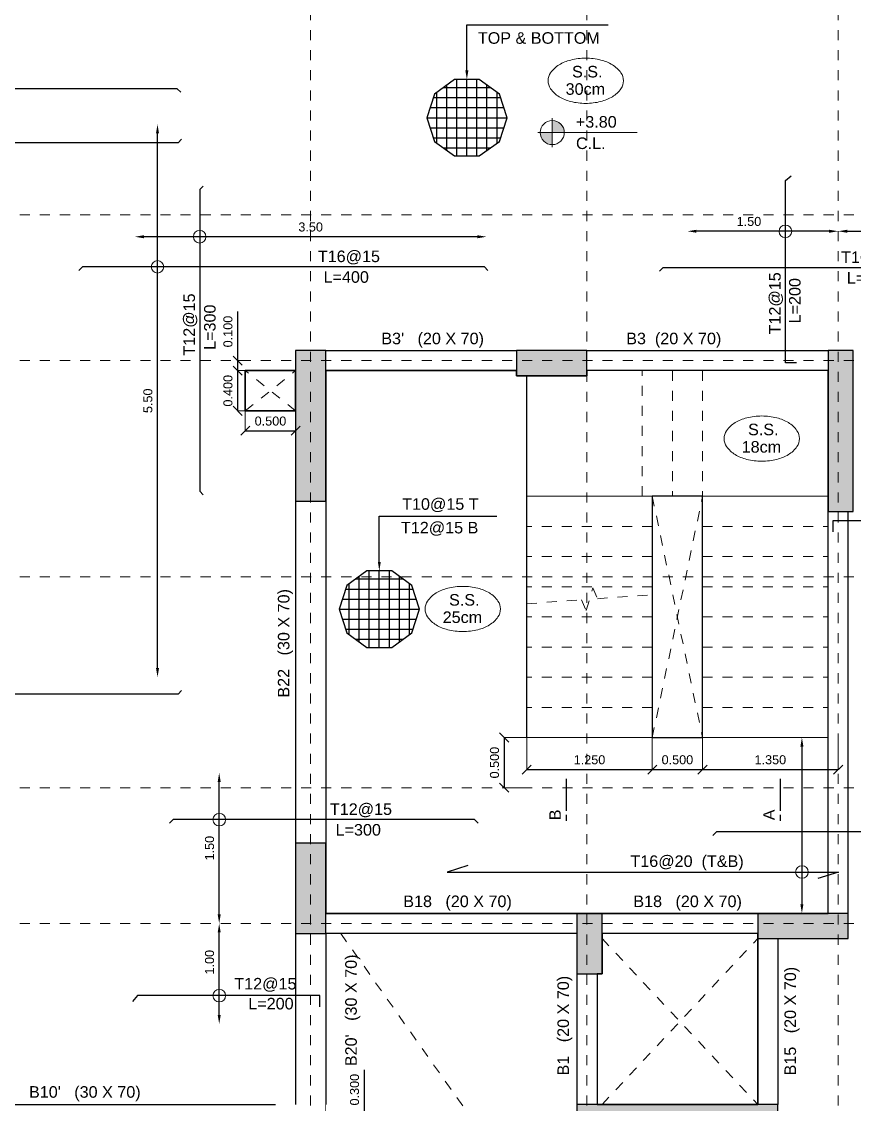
# Model space of a CAD drawing. Header units: inches. Extents: x -11.3 to 31.2, y -1.9 to 32.
# Drawn here: x 8.62 to 16.91, y 6.25 to 17.02 of the extents above; entities that cross this region are included whole.
import ezdxf
from ezdxf import colors
from ezdxf.entities.mleader import LeaderData, LeaderLine
from ezdxf.enums import TextEntityAlignment as Align
from ezdxf.math import Vec2, Vec3

# ---------------------------------------------------------------- set-up
doc = ezdxf.new("R2010")
doc.units = ezdxf.units.IN
doc.header["$MEASUREMENT"] = 0
for name, pattern in [('1ST FLOOR$0$DASHDOT2', [0.5, 0.25, -0.125, 0, -0.125]), ('1ST FLOOR$0$DASHED2', [0.375, 0.25, -0.125]), ('1ST FLOOR$0$HIDDEN', [0.375, 0.25, -0.125]), ('AXES-ROOF$0$CENTER2', [1.125, 0.75, -0.125, 0.125, -0.125])]:
    doc.linetypes.add(name, pattern=pattern)
for name, color, linetype, lineweight in [('1ST FLOOR$0$S-ANNO-TEXT', 130, 'Continuous', 13), ('1ST FLOOR$0$S-ANNO-TEXT @ 50', 130, 'Continuous', 13), ('1ST FLOOR$0$S-BEAM-NAME', 2, 'Continuous', 30), ('1ST FLOOR$0$S-CONC-OPEN', 22, 'Continuous', 0), ('1ST FLOOR$0$S-CONC-SECT', 10, 'Continuous', 13), ('1ST FLOOR$0$S-FLOR-STRS', 41, 'Continuous', 0), ('AXES-ROOF$0$S-AXIS-PLAN', 20, 'AXES-ROOF$0$CENTER2', 18), ('COL - 1ST$0$S-CONC-PATH', 253, 'Continuous', 5)]:
    doc.layers.add(name, color=color, linetype=linetype, lineweight=lineweight)
for name, color, linetype in [('Beam20X70', 30, 'Continuous'), ('Beam30X70', 52, 'Continuous'), ('Columns', 4, 'Continuous'), ('Opening', 40, 'Continuous'), ('Slab250', 232, 'Continuous')]:
    doc.layers.add(name, color=color, linetype=linetype)
doc.styles.add('1ST FLOOR$0$DMA-T-S', font='sanss___.ttf', dxfattribs={"height": 0.0023})
doc.styles.add('1ST FLOOR$0$DMA-TXT-DIM', font='sanss___.ttf', dxfattribs={"height": 0.0018})
doc.styles.add('1ST FLOOR$0$Standard', font='arial.ttf')
doc.dimstyles.new('1ST FLOOR$0$DMA-DIM', dxfattribs={"dimtxt": 0.0018, "dimasz": 0.0018, "dimexe": 0, "dimexo": 0, "dimgap": 0.001, "dimtad": 1, "dimdec": 3, "dimlfac": -1, "dimrnd": 0.001, "dimzin": 1, "dimdsep": 46, "dimtxsty": '1ST FLOOR$0$DMA-TXT-DIM', "dimblk": '1ST FLOOR$0$_Oblique', "dimcen": 0.003, "dimclrd": 256, "dimclre": 256, "dimclrt": 2, "dimadec": 3, "dimazin": 0, "dimtfac": 1, "dimtdec": 3, "dimtofl": 0, "dimtmove": 0, "dimatfit": 3, "dimfxl": 0.05, "dimtolj": 1, "dimtzin": 0, "dimlwe": -1, "dimarcsym": 0})

# ---------------------------------------------------------------- blocks, each defined once
blk = doc.blocks.new('*U3')
at = {"layer": '1ST FLOOR$0$S-ANNO-TEXT'}
h = blk.add_hatch(color=256, dxfattribs=at)
h.paths.add_polyline_path([(0, 0.0024), (0, 0), (0.0024, 0, 0.414214)])
h.paths.add_polyline_path([(0, 0), (-0.0024, 0, 0.414214), (0, -0.0024)])
for p, q in [((0, 0.00288), (0, -0.00288)), ((-0.00288, 0), (0.0024, 0)), ((0.0039, 0), (0, 0)), ((0.0039, 0), (0.01692, 0))]:
    blk.add_line(p, q, dxfattribs=at)
blk.add_circle((0, 0), 0.0024, dxfattribs=at)
at = {"layer": '1ST FLOOR$0$S-ANNO-TEXT', "style": '1ST FLOOR$0$DMA-T-S', "flags": 4}
blk.add_attdef('0.00', (0.0047, 0.00098), '', height=0.0023, dxfattribs=at)
at = {"layer": '1ST FLOOR$0$S-ANNO-TEXT', "style": '1ST FLOOR$0$DMA-T-S'}
blk.add_attdef('FINISHING', (0.00473, -0.00328), '', height=0.0023, dxfattribs=at)
blk = doc.blocks.new('1ST FLOOR$0$ssnot')
at = {"layer": '1ST FLOOR$0$S-ANNO-TEXT'}
blk.add_lwpolyline([(-0.75, 0, 0.152216), (-0.701, -0.158, 0.106943), (-0.53, -0.318, 0.074343), (-0.3, -0.413, 0.060974), (0, -0.45, 0.060974), (0.3, -0.413, 0.074343), (0.53, -0.318, 0.106943), (0.701, -0.158, 0.152216), (0.75, 0, 0.152216), (0.701, 0.158, 0.106943), (0.53, 0.318, 0.074343), (0.3, 0.413, 0.060974), (0, 0.45, 0.060974), (-0.3, 0.413, 0.074343), (-0.53, 0.318, 0.106943), (-0.701, 0.158, 0.152216)], format="xyb", close=True, dxfattribs=at)
blk = doc.blocks.new('1ST FLOOR$0$_Oblique')
at = {"color": 0, "linetype": 'ByBlock', "lineweight": -2}
blk.add_line((0.5, 0.5), (-0.5, -0.5), dxfattribs=at)
blk = doc.blocks.new('*D140')
at = {"layer": '1ST FLOOR$0$S-ANNO-TEXT', "transparency": 16777216}
for p, q in [((14.9, 9.9), (14.9, 9.581)), ((15.4, 9.9), (15.4, 9.581))]:
    blk.add_line(p, q, dxfattribs=at)
at = {"layer": '1ST FLOOR$0$S-ANNO-TEXT', "lineweight": -2, "transparency": 16777216}
blk.add_line((14.9, 9.581), (15.4, 9.581), dxfattribs=at)
at = {"layer": 'Defpoints', "color": 0, "transparency": 16777216}
for p in [(14.9, 9.9), (15.4, 9.9), (15.4, 9.581)]:
    blk.add_point(p, dxfattribs=at)
at = {"layer": '1ST FLOOR$0$S-ANNO-TEXT', "lineweight": -2, "transparency": 16777216, "xscale": 0.09, "yscale": 0.09, "zscale": 0.09, "rotation": 180}
blk.add_blockref('1ST FLOOR$0$_Oblique', (14.9, 9.581), dxfattribs=at)
at = {"layer": '1ST FLOOR$0$S-ANNO-TEXT', "lineweight": -2, "transparency": 16777216, "xscale": 0.09, "yscale": 0.09, "zscale": 0.09}
blk.add_blockref('1ST FLOOR$0$_Oblique', (15.4, 9.581), dxfattribs=at)
at = {"layer": '1ST FLOOR$0$S-ANNO-TEXT', "transparency": 16777216, "insert": (15.15, 9.678), "char_height": 0.09, "attachment_point": 5, "style": '1ST FLOOR$0$DMA-TXT-DIM'}
blk.add_mtext('\\A1;0.500', dxfattribs=at)
blk = doc.blocks.new('*D141')
at = {"layer": '1ST FLOOR$0$S-ANNO-TEXT', "transparency": 16777216}
for p, q in [((15.4, 9.9), (15.4, 9.581)), ((16.75, 9.9), (16.75, 9.581))]:
    blk.add_line(p, q, dxfattribs=at)
at = {"layer": '1ST FLOOR$0$S-ANNO-TEXT', "lineweight": -2, "transparency": 16777216}
blk.add_line((15.4, 9.581), (16.75, 9.581), dxfattribs=at)
at = {"layer": 'Defpoints', "color": 0, "transparency": 16777216}
for p in [(15.4, 9.9), (16.75, 9.9), (16.75, 9.581)]:
    blk.add_point(p, dxfattribs=at)
at = {"layer": '1ST FLOOR$0$S-ANNO-TEXT', "lineweight": -2, "transparency": 16777216, "xscale": 0.09, "yscale": 0.09, "zscale": 0.09, "rotation": 180}
blk.add_blockref('1ST FLOOR$0$_Oblique', (15.4, 9.581), dxfattribs=at)
at = {"layer": '1ST FLOOR$0$S-ANNO-TEXT', "lineweight": -2, "transparency": 16777216, "xscale": 0.09, "yscale": 0.09, "zscale": 0.09}
blk.add_blockref('1ST FLOOR$0$_Oblique', (16.75, 9.581), dxfattribs=at)
at = {"layer": '1ST FLOOR$0$S-ANNO-TEXT', "transparency": 16777216, "insert": (16.075, 9.678), "char_height": 0.09, "attachment_point": 5, "style": '1ST FLOOR$0$DMA-TXT-DIM'}
blk.add_mtext('\\A1;1.350', dxfattribs=at)
blk = doc.blocks.new('*D142')
at = {"layer": '1ST FLOOR$0$S-ANNO-TEXT', "transparency": 16777216}
for p, q in [((13.65, 9.9), (13.65, 9.581)), ((14.9, 9.9), (14.9, 9.581))]:
    blk.add_line(p, q, dxfattribs=at)
at = {"layer": '1ST FLOOR$0$S-ANNO-TEXT', "lineweight": -2, "transparency": 16777216}
blk.add_line((13.65, 9.581), (14.9, 9.581), dxfattribs=at)
at = {"layer": 'Defpoints', "color": 0, "transparency": 16777216}
for p in [(13.65, 9.9), (14.9, 9.9), (14.9, 9.581)]:
    blk.add_point(p, dxfattribs=at)
at = {"layer": '1ST FLOOR$0$S-ANNO-TEXT', "lineweight": -2, "transparency": 16777216, "xscale": 0.09, "yscale": 0.09, "zscale": 0.09, "rotation": 180}
blk.add_blockref('1ST FLOOR$0$_Oblique', (13.65, 9.581), dxfattribs=at)
at = {"layer": '1ST FLOOR$0$S-ANNO-TEXT', "lineweight": -2, "transparency": 16777216, "xscale": 0.09, "yscale": 0.09, "zscale": 0.09}
blk.add_blockref('1ST FLOOR$0$_Oblique', (14.9, 9.581), dxfattribs=at)
at = {"layer": '1ST FLOOR$0$S-ANNO-TEXT', "transparency": 16777216, "insert": (14.275, 9.678), "char_height": 0.09, "attachment_point": 5, "style": '1ST FLOOR$0$DMA-TXT-DIM'}
blk.add_mtext('\\A1;1.250', dxfattribs=at)
blk = doc.blocks.new('*D143')
at = {"layer": '1ST FLOOR$0$S-ANNO-TEXT', "transparency": 16777216}
for p, q in [((13.65, 9.9), (13.426, 9.9)), ((13.65, 9.4), (13.426, 9.4))]:
    blk.add_line(p, q, dxfattribs=at)
at = {"layer": '1ST FLOOR$0$S-ANNO-TEXT', "lineweight": -2, "transparency": 16777216}
blk.add_line((13.426, 9.9), (13.426, 9.4), dxfattribs=at)
at = {"layer": 'Defpoints', "color": 0, "transparency": 16777216}
for p in [(13.65, 9.9), (13.426, 9.4), (13.65, 9.4)]:
    blk.add_point(p, dxfattribs=at)
at = {"layer": '1ST FLOOR$0$S-ANNO-TEXT', "lineweight": -2, "transparency": 16777216, "xscale": 0.09, "yscale": 0.09, "zscale": 0.09}
for p, rotation in [((13.426, 9.9), 90), ((13.426, 9.4), 270)]:
    blk.add_blockref('1ST FLOOR$0$_Oblique', p, dxfattribs=dict(at, rotation=rotation))
at = {"layer": '1ST FLOOR$0$S-ANNO-TEXT', "transparency": 16777216, "insert": (13.33, 9.65), "char_height": 0.09, "attachment_point": 5, "rotation": 90, "style": '1ST FLOOR$0$DMA-TXT-DIM'}
blk.add_mtext('\\A1;0.500', dxfattribs=at)
blk = doc.blocks.new('1ST FLOOR$0$SN')
for p, q in [((0.187, 0), (0, 0)), ((1.312, 0), (0.312, 0))]:
    blk.add_line(p, q)
blk = doc.blocks.new('*D190')
at = {"layer": '1ST FLOOR$0$S-ANNO-TEXT', "lineweight": -2, "transparency": 16777216}
blk.add_line((9.976, 10.59), (9.976, 15.91), dxfattribs=at)
at = {"layer": '1ST FLOOR$0$S-ANNO-TEXT', "transparency": 16777216}
for points in [[(9.961, 15.91), (9.991, 15.91), (9.976, 16)], [(9.961, 10.59), (9.991, 10.59), (9.976, 10.5)]]:
    blk.add_solid(points, dxfattribs=at)
at = {"layer": 'Defpoints', "color": 0, "transparency": 16777216}
for p in [(9.976, 16), (9.976, 16), (9.976, 10.5)]:
    blk.add_point(p, dxfattribs=at)
at = {"layer": '1ST FLOOR$0$S-ANNO-TEXT', "transparency": 16777216, "insert": (9.88, 13.25), "char_height": 0.09, "attachment_point": 5, "rotation": 90, "style": '1ST FLOOR$0$DMA-TXT-DIM'}
blk.add_mtext('\\A1;5.50', dxfattribs=at)
blk = doc.blocks.new('*D205')
at = {"layer": '1ST FLOOR$0$S-ANNO-TEXT', "lineweight": -2, "transparency": 16777216}
blk.add_line((16.84, 14.937), (18.16, 14.937), dxfattribs=at)
at = {"layer": '1ST FLOOR$0$S-ANNO-TEXT', "transparency": 16777216}
for points in [[(16.84, 14.952), (16.84, 14.922), (16.75, 14.937)], [(18.16, 14.952), (18.16, 14.922), (18.25, 14.937)]]:
    blk.add_solid(points, dxfattribs=at)
at = {"layer": 'Defpoints', "color": 0, "transparency": 16777216}
for p in [(16.75, 14.937), (18.25, 14.937), (18.25, 14.937)]:
    blk.add_point(p, dxfattribs=at)
at = {"layer": '1ST FLOOR$0$S-ANNO-TEXT', "transparency": 16777216, "insert": (17.644, 15.034), "char_height": 0.09, "attachment_point": 5, "style": '1ST FLOOR$0$DMA-TXT-DIM'}
blk.add_mtext('\\A1;1.50', dxfattribs=at)
blk = doc.blocks.new('*D206')
at = {"layer": '1ST FLOOR$0$S-ANNO-TEXT', "lineweight": -2, "transparency": 16777216}
blk.add_line((16.66, 14.937), (15.34, 14.937), dxfattribs=at)
at = {"layer": '1ST FLOOR$0$S-ANNO-TEXT', "transparency": 16777216}
for points in [[(15.34, 14.952), (15.34, 14.922), (15.25, 14.937)], [(16.66, 14.952), (16.66, 14.922), (16.75, 14.937)]]:
    blk.add_solid(points, dxfattribs=at)
at = {"layer": 'Defpoints', "color": 0, "transparency": 16777216}
for p in [(15.25, 14.937), (15.25, 14.937), (16.75, 14.937)]:
    blk.add_point(p, dxfattribs=at)
at = {"layer": '1ST FLOOR$0$S-ANNO-TEXT', "transparency": 16777216, "insert": (15.862, 15.034), "char_height": 0.09, "attachment_point": 5, "style": '1ST FLOOR$0$DMA-TXT-DIM'}
blk.add_mtext('\\A1;1.50', dxfattribs=at)
blk = doc.blocks.new('*D207')
at = {"layer": '1ST FLOOR$0$S-ANNO-TEXT', "lineweight": -2, "transparency": 16777216}
blk.add_line((13.16, 14.882), (9.84, 14.882), dxfattribs=at)
at = {"layer": '1ST FLOOR$0$S-ANNO-TEXT', "transparency": 16777216}
for points in [[(9.84, 14.897), (9.84, 14.867), (9.75, 14.882)], [(13.16, 14.897), (13.16, 14.867), (13.25, 14.882)]]:
    blk.add_solid(points, dxfattribs=at)
at = {"layer": 'Defpoints', "color": 0, "transparency": 16777216}
for p in [(9.75, 14.882), (9.75, 14.882), (13.25, 14.882)]:
    blk.add_point(p, dxfattribs=at)
at = {"layer": '1ST FLOOR$0$S-ANNO-TEXT', "transparency": 16777216, "insert": (11.5, 14.979), "char_height": 0.09, "attachment_point": 5, "style": '1ST FLOOR$0$DMA-TXT-DIM'}
blk.add_mtext('\\A1;3.50', dxfattribs=at)
blk = doc.blocks.new('*D210')
at = {"layer": '1ST FLOOR$0$S-ANNO-TEXT', "lineweight": -2, "transparency": 16777216}
blk.add_line((10.59, 8.14), (10.59, 9.458), dxfattribs=at)
at = {"layer": '1ST FLOOR$0$S-ANNO-TEXT', "transparency": 16777216}
for points in [[(10.575, 9.458), (10.605, 9.458), (10.59, 9.548)], [(10.575, 8.14), (10.605, 8.14), (10.59, 8.05)]]:
    blk.add_solid(points, dxfattribs=at)
at = {"layer": 'Defpoints', "color": 0, "transparency": 16777216}
for p in [(10.59, 9.548), (10.59, 9.548), (10.59, 8.05)]:
    blk.add_point(p, dxfattribs=at)
at = {"layer": '1ST FLOOR$0$S-ANNO-TEXT', "transparency": 16777216, "insert": (10.494, 8.799), "char_height": 0.09, "attachment_point": 5, "rotation": 90, "style": '1ST FLOOR$0$DMA-TXT-DIM'}
blk.add_mtext('\\A1;1.50', dxfattribs=at)
blk = doc.blocks.new('*D211')
at = {"layer": '1ST FLOOR$0$S-ANNO-TEXT', "lineweight": -2, "transparency": 16777216}
blk.add_line((10.59, 7.14), (10.59, 7.96), dxfattribs=at)
at = {"layer": '1ST FLOOR$0$S-ANNO-TEXT', "transparency": 16777216}
for points in [[(10.575, 7.96), (10.605, 7.96), (10.59, 8.05)], [(10.575, 7.14), (10.605, 7.14), (10.59, 7.05)]]:
    blk.add_solid(points, dxfattribs=at)
at = {"layer": 'Defpoints', "color": 0, "transparency": 16777216}
for p in [(10.59, 8.05), (10.59, 8.05), (10.59, 7.05)]:
    blk.add_point(p, dxfattribs=at)
at = {"layer": '1ST FLOOR$0$S-ANNO-TEXT', "transparency": 16777216, "insert": (10.494, 7.664), "char_height": 0.09, "attachment_point": 5, "rotation": 90, "style": '1ST FLOOR$0$DMA-TXT-DIM'}
blk.add_mtext('\\A1;1.00', dxfattribs=at)
blk = doc.blocks.new('*D204')
at = {"layer": '1ST FLOOR$0$S-ANNO-TEXT', "transparency": 16777216}
blk.add_line((16.389, 9.9), (16.389, 9.9), dxfattribs=at)
at = {"layer": '1ST FLOOR$0$S-ANNO-TEXT', "lineweight": -2, "transparency": 16777216}
blk.add_line((16.389, 9.81), (16.389, 8.24), dxfattribs=at)
at = {"layer": '1ST FLOOR$0$S-ANNO-TEXT', "transparency": 16777216}
for points in [[(16.374, 9.81), (16.404, 9.81), (16.389, 9.9)], [(16.374, 8.24), (16.404, 8.24), (16.389, 8.15)]]:
    blk.add_solid(points, dxfattribs=at)
at = {"layer": 'Defpoints', "color": 0, "transparency": 16777216}
for p in [(16.389, 9.9), (16.389, 8.15), (16.389, 8.15)]:
    blk.add_point(p, dxfattribs=at)
blk = doc.blocks.new('*D125')
at = {"layer": '1ST FLOOR$0$S-ANNO-TEXT', "lineweight": -2, "transparency": 16777216}
for p, q in [((10.774, 13.65), (10.774, 14.138)), ((10.774, 13.55), (10.774, 13.65))]:
    blk.add_line(p, q, dxfattribs=at)
at = {"layer": '1ST FLOOR$0$S-ANNO-TEXT', "transparency": 16777216}
for p, q in [((10.85, 13.65), (10.774, 13.65)), ((10.85, 13.55), (10.774, 13.55))]:
    blk.add_line(p, q, dxfattribs=at)
at = {"layer": 'Defpoints', "color": 0, "transparency": 16777216}
for p in [(10.774, 13.65), (10.85, 13.65), (10.85, 13.55)]:
    blk.add_point(p, dxfattribs=at)
at = {"layer": '1ST FLOOR$0$S-ANNO-TEXT', "lineweight": -2, "transparency": 16777216, "xscale": 0.09, "yscale": 0.09, "zscale": 0.09}
for p, rotation in [((10.774, 13.65), 90), ((10.774, 13.55), 270)]:
    blk.add_blockref('1ST FLOOR$0$_Oblique', p, dxfattribs=dict(at, rotation=rotation))
at = {"layer": '1ST FLOOR$0$S-ANNO-TEXT', "transparency": 16777216, "insert": (10.677, 13.939), "char_height": 0.09, "attachment_point": 5, "rotation": 90, "style": '1ST FLOOR$0$DMA-TXT-DIM'}
blk.add_mtext('\\A1;0.100', dxfattribs=at)
blk = doc.blocks.new('*D126')
at = {"layer": '1ST FLOOR$0$S-ANNO-TEXT', "transparency": 16777216}
for p, q in [((10.85, 13.55), (10.774, 13.55)), ((10.85, 13.15), (10.774, 13.15))]:
    blk.add_line(p, q, dxfattribs=at)
at = {"layer": '1ST FLOOR$0$S-ANNO-TEXT', "lineweight": -2, "transparency": 16777216}
blk.add_line((10.774, 13.15), (10.774, 13.55), dxfattribs=at)
at = {"layer": 'Defpoints', "color": 0, "transparency": 16777216}
for p in [(10.774, 13.55), (10.85, 13.55), (10.85, 13.15)]:
    blk.add_point(p, dxfattribs=at)
at = {"layer": '1ST FLOOR$0$S-ANNO-TEXT', "lineweight": -2, "transparency": 16777216, "xscale": 0.09, "yscale": 0.09, "zscale": 0.09}
for p, rotation in [((10.774, 13.55), 90), ((10.774, 13.15), 270)]:
    blk.add_blockref('1ST FLOOR$0$_Oblique', p, dxfattribs=dict(at, rotation=rotation))
at = {"layer": '1ST FLOOR$0$S-ANNO-TEXT', "transparency": 16777216, "insert": (10.677, 13.35), "char_height": 0.09, "attachment_point": 5, "rotation": 90, "style": '1ST FLOOR$0$DMA-TXT-DIM'}
blk.add_mtext('\\A1;0.400', dxfattribs=at)
blk = doc.blocks.new('*D127')
at = {"layer": '1ST FLOOR$0$S-ANNO-TEXT', "transparency": 16777216}
for p, q in [((10.85, 13.15), (10.85, 12.952)), ((11.35, 13.15), (11.35, 12.952))]:
    blk.add_line(p, q, dxfattribs=at)
at = {"layer": '1ST FLOOR$0$S-ANNO-TEXT', "lineweight": -2, "transparency": 16777216}
blk.add_line((10.85, 12.952), (11.35, 12.952), dxfattribs=at)
at = {"layer": 'Defpoints', "color": 0, "transparency": 16777216}
for p in [(10.85, 13.15), (11.35, 13.15), (11.35, 12.952)]:
    blk.add_point(p, dxfattribs=at)
at = {"layer": '1ST FLOOR$0$S-ANNO-TEXT', "lineweight": -2, "transparency": 16777216, "xscale": 0.09, "yscale": 0.09, "zscale": 0.09, "rotation": 180}
blk.add_blockref('1ST FLOOR$0$_Oblique', (10.85, 12.952), dxfattribs=at)
at = {"layer": '1ST FLOOR$0$S-ANNO-TEXT', "lineweight": -2, "transparency": 16777216, "xscale": 0.09, "yscale": 0.09, "zscale": 0.09}
blk.add_blockref('1ST FLOOR$0$_Oblique', (11.35, 12.952), dxfattribs=at)
at = {"layer": '1ST FLOOR$0$S-ANNO-TEXT', "transparency": 16777216, "insert": (11.1, 13.048), "char_height": 0.09, "attachment_point": 5, "style": '1ST FLOOR$0$DMA-TXT-DIM'}
blk.add_mtext('\\A1;0.500', dxfattribs=at)
blk = doc.blocks.new('*D131')
at = {"layer": '1ST FLOOR$0$S-ANNO-TEXT', "lineweight": -2, "transparency": 16777216}
for p, q in [((12.034, 6.595), (12.034, 6.1)), ((12.034, 6.1), (12.034, 5.8))]:
    blk.add_line(p, q, dxfattribs=at)
at = {"layer": '1ST FLOOR$0$S-ANNO-TEXT', "transparency": 16777216}
for p, q in [((11.8, 6.1), (12.034, 6.1)), ((0, 5.8), (12.034, 5.8))]:
    blk.add_line(p, q, dxfattribs=at)
at = {"layer": 'Defpoints', "color": 0, "transparency": 16777216}
for p in [(11.8, 6.1), (0, 5.8), (12.034, 5.8)]:
    blk.add_point(p, dxfattribs=at)
at = {"layer": '1ST FLOOR$0$S-ANNO-TEXT', "lineweight": -2, "transparency": 16777216, "xscale": 0.09, "yscale": 0.09, "zscale": 0.09}
for p, rotation in [((12.034, 6.1), 90), ((12.034, 5.8), 270)]:
    blk.add_blockref('1ST FLOOR$0$_Oblique', p, dxfattribs=dict(at, rotation=rotation))
at = {"layer": '1ST FLOOR$0$S-ANNO-TEXT', "transparency": 16777216, "insert": (11.937, 6.396), "char_height": 0.09, "attachment_point": 5, "rotation": 90, "style": '1ST FLOOR$0$DMA-TXT-DIM'}
blk.add_mtext('\\A1;0.300', dxfattribs=at)

msp = doc.modelspace()

# ---------------------------------------------------------------- hatches: boundary and pattern name
at = {"layer": 'COL - 1ST$0$S-CONC-PATH'}
for points in [[(11.65, 13.75), (11.35, 13.75), (11.35, 12.25), (11.65, 12.25)], [(14.25, 13.5), (14.25, 13.75), (13.55, 13.75), (13.55, 13.5)], [(16.9, 13.75), (16.65, 13.75), (16.65, 12.15), (16.9, 12.15)], [(11.65, 8.85), (11.35, 8.85), (11.35, 7.95), (11.65, 7.95)], [(14.4, 8.15), (14.15, 8.15), (14.15, 7.55), (14.4, 7.55)], [(16.85, 7.9), (16.85, 8.15), (15.95, 8.15), (15.95, 7.9)], [(16.15, 5.95), (16.15, 6.25), (14.15, 6.25), (14.15, 5.95)]]:
    msp.add_hatch(color=256, dxfattribs=at).paths.add_polyline_path(points)

# ---------------------------------------------------------------- linework, layer by layer
at = {"flags": 128}
for points in [[(13.4547, 16.0666), (13.3783, 16.3017), (13.1783, 16.447), (12.931, 16.447), (12.731, 16.3017), (12.6547, 16.0666), (12.731, 15.8315), (12.931, 15.6862), (13.1783, 15.6862), (13.3783, 15.8315)], [(12.5836, 11.1773), (12.5072, 11.4124), (12.3072, 11.5577), (12.06, 11.5577), (11.86, 11.4124), (11.7836, 11.1773), (11.86, 10.9422), (12.06, 10.7969), (12.3072, 10.7969), (12.5072, 10.9422)]]:
    msp.add_lwpolyline(points, close=True, dxfattribs=at)
at = {"layer": '1ST FLOOR$0$S-ANNO-TEXT'}
for centre in [(16.2248, 14.9357), (10.3956, 14.8822), (9.976, 14.5829), (10.5904, 9.0826), (16.3894, 8.5615), (10.5904, 7.3316)]:
    msp.add_circle(centre, 0.0625, dxfattribs=at)
at = {"layer": '1ST FLOOR$0$S-BEAM-NAME', "extrusion": (0, 0, -1)}
for p, q in [((12.8547, 15.7417), (12.8547, 16.3915)), ((12.9547, 15.6862), (12.9547, 16.447)), ((13.0547, 15.6862), (13.0547, 16.447)), ((13.1547, 15.6862), (13.1547, 16.447)), ((13.2547, 15.7417), (13.2547, 16.3915)), ((12.7196, 16.2666), (13.3897, 16.2666)), ((12.7547, 15.8143), (12.7547, 16.3189)), ((12.8204, 16.3666), (13.289, 16.3666)), ((13.3547, 15.8143), (13.3547, 16.3189)), ((12.6871, 16.1666), (13.4222, 16.1666)), ((12.6547, 16.0666), (13.4547, 16.0666)), ((12.6871, 15.9666), (13.4222, 15.9666)), ((12.7196, 15.8666), (13.3897, 15.8666)), ((12.8204, 15.7666), (13.289, 15.7666)), ((12.0836, 10.7969), (12.0836, 11.5577)), ((12.1836, 10.7969), (12.1836, 11.5577)), ((12.2836, 10.7969), (12.2836, 11.5577)), ((11.8836, 10.925), (11.8836, 11.4296)), ((11.9493, 11.4773), (12.4179, 11.4773)), ((11.9836, 10.8524), (11.9836, 11.5022)), ((12.3836, 10.8524), (12.3836, 11.5022)), ((12.4836, 10.925), (12.4836, 11.4296)), ((11.8485, 11.3773), (12.5186, 11.3773)), ((11.8161, 11.2773), (12.5511, 11.2773)), ((11.7836, 11.1773), (12.5836, 11.1773)), ((11.8161, 11.0773), (12.5511, 11.0773)), ((11.8485, 10.9773), (12.5186, 10.9773)), ((11.9493, 10.8773), (12.4179, 10.8773))]:
    msp.add_line(p, q, dxfattribs=at)
at = {"layer": '1ST FLOOR$0$S-BEAM-NAME'}
msp.add_line((13.65, 9.9), (13.65, 13.5), dxfattribs=at)
msp.add_line((13.65, 9.9), (13.65, 13.5), dxfattribs=at)
at = {"layer": '1ST FLOOR$0$S-BEAM-NAME', "ltscale": 0.01}
for points in [[(10.207, 16.3196), (10.1717, 16.3549), (3.1717, 16.3549), (3.1363, 16.3196)], [(16.3363, 13.6277), (16.2248, 13.6277), (16.2248, 15.4412), (16.2825, 15.4891)], [(10.431, 15.3866), (10.3956, 15.3513), (10.3956, 12.3513), (10.431, 12.3159)], [(13.2644, 14.5475), (13.229, 14.5829), (9.229, 14.5829), (9.1937, 14.5475)], [(19.0413, 14.539), (19.0059, 14.5744), (15.0059, 14.5744), (14.9706, 14.539)], [(16.7009, 11.9467), (16.7009, 12.0582), (19.0144, 12.0582), (19.0623, 12.0005)], [(13.1671, 9.0472), (13.1317, 9.0826), (10.1317, 9.0826), (10.0964, 9.0472)], [(18.5728, 8.9249), (18.5375, 8.9603), (15.5375, 8.9603), (15.5021, 8.9249)], [(11.5901, 7.2201), (11.5901, 7.3316), (9.7766, 7.3316), (9.7287, 7.2739)]]:
    msp.add_lwpolyline(points, dxfattribs=at)
at = {"layer": '1ST FLOOR$0$S-BEAM-NAME', "linetype": 'Continuous'}
for points in [[(10.2154, 15.8532), (10.1801, 15.8178), (3.1801, 15.8178), (3.1447, 15.8532)], [(10.2154, 10.3661), (10.1801, 10.3308), (3.1801, 10.3308), (3.1447, 10.3661)], [(13.064, 8.6252), (12.8602, 8.5615), (16.7519, 8.5615), (16.5481, 8.4977)]]:
    msp.add_lwpolyline(points, dxfattribs=at)
at = {"layer": '1ST FLOOR$0$S-BEAM-NAME'}
for points in [[(11.35, 13.15), (10.85, 13.15), (10.85, 13.55), (11.35, 13.55)], [(11.35, 13.15), (10.85, 13.15), (10.85, 13.55), (11.35, 13.55)], [(14.9, 9.9), (15.4, 9.9), (15.4, 12.3), (14.9, 12.3)], [(14.9, 9.9), (15.4, 9.9), (15.4, 12.3), (14.9, 12.3)]]:
    msp.add_lwpolyline(points, close=True, dxfattribs=at)
at = {"layer": '1ST FLOOR$0$S-CONC-OPEN', "linetype": '1ST FLOOR$0$DASHED2', "ltscale": 0.01}
for p, q in [((10.85, 13.15), (11.35, 13.55)), ((11.35, 13.15), (10.85, 13.55)), ((14.9, 9.9), (15.4, 12.3)), ((14.9, 12.3), (15.4, 9.9)), ((11.8, 7.95), (15.551, 2.6495)), ((14.4, 6.25), (15.95, 7.9)), ((14.4, 7.9), (15.95, 6.25))]:
    msp.add_line(p, q, dxfattribs=at)
at = {"layer": '1ST FLOOR$0$S-CONC-SECT', "linetype": '1ST FLOOR$0$DASHDOT2', "ltscale": 0.007}
msp.add_lwpolyline([(13.65, 11.2308), (14.1957, 11.2696), (14.2433, 11.1628), (14.3076, 11.3877), (14.3553, 11.2809), (14.9, 11.3196)], dxfattribs=at)
msp.add_lwpolyline([(13.65, 11.2308), (14.1957, 11.2696), (14.2433, 11.1628), (14.3076, 11.3877), (14.3553, 11.2809), (14.9, 11.3196)], dxfattribs=at)
at = {"layer": '1ST FLOOR$0$S-FLOR-STRS', "linetype": '1ST FLOOR$0$HIDDEN', "ltscale": 0.01}
for p, q in [((14.8, 12.3), (14.8, 13.55)), ((14.8, 12.3), (14.8, 13.55)), ((15.1, 13.55), (15.1, 12.3)), ((15.1, 13.55), (15.1, 12.3)), ((15.4002, 13.55), (15.4002, 12.3)), ((15.4002, 13.55), (15.4002, 12.3)), ((14.9, 12), (13.65, 12)), ((14.9, 12), (13.65, 12)), ((15.4, 12), (16.65, 12)), ((15.4, 12), (16.65, 12)), ((14.9, 11.7), (13.65, 11.7)), ((14.9, 11.7), (13.65, 11.7)), ((15.4, 11.7), (16.65, 11.7)), ((15.4, 11.7), (16.65, 11.7)), ((14.9, 11.4), (13.65, 11.4)), ((14.9, 11.4), (13.65, 11.4)), ((15.4, 11.4), (16.65, 11.4)), ((15.4, 11.4), (16.65, 11.4)), ((14.9, 11.1), (13.65, 11.1)), ((14.9, 11.1), (13.65, 11.1)), ((15.4, 11.1), (16.65, 11.1)), ((15.4, 11.1), (16.65, 11.1)), ((14.9, 10.8), (13.65, 10.8)), ((14.9, 10.8), (13.65, 10.8)), ((15.4, 10.8), (16.65, 10.8)), ((15.4, 10.8), (16.65, 10.8)), ((14.9, 10.5), (13.65, 10.5)), ((14.9, 10.5), (13.65, 10.5)), ((15.4, 10.5), (16.65, 10.5)), ((15.4, 10.5), (16.65, 10.5)), ((14.9, 10.2), (13.65, 10.2)), ((14.9, 10.2), (13.65, 10.2)), ((15.4, 10.2), (16.65, 10.2)), ((15.4, 10.2), (16.65, 10.2))]:
    msp.add_line(p, q, dxfattribs=at)
at = {"layer": '1ST FLOOR$0$S-FLOR-STRS', "ltscale": 0.01}
for p, q in [((14.9, 12.3), (13.65, 12.3)), ((14.9, 12.3), (13.65, 12.3)), ((15.4, 12.3), (16.65, 12.3)), ((15.4, 12.3), (16.65, 12.3)), ((14.9, 9.9), (13.65, 9.9)), ((14.9, 9.9), (13.65, 9.9)), ((15.4, 9.9), (16.65, 9.9)), ((15.4, 9.9), (16.65, 9.9))]:
    msp.add_line(p, q, dxfattribs=at)
at = {"layer": 'AXES-ROOF$0$S-AXIS-PLAN', "ltscale": 0.01}
for p, q in [((11.5, -1.3613), (11.5, 31.4892)), ((14.25, -1.3613), (14.25, 31.4892)), ((16.75, -1.3613), (16.75, 31.4902)), ((-2.1947, 15.1), (30.7233, 15.1)), ((-2.1947, 13.65), (30.7233, 13.65)), ((-2.1947, 11.5001), (30.7233, 11.5001)), ((-2.1947, 9.4), (30.7233, 9.4)), ((-2.1947, 8.05), (30.7233, 8.05))]:
    msp.add_line(p, q, dxfattribs=at)
at = {"layer": 'Beam20X70', "linetype": 'Continuous'}
for p, q in [((11.65, 13.75), (13.55, 13.75)), ((14.25, 13.75), (16.65, 13.75)), ((11.65, 13.55), (13.55, 13.55)), ((16.65, 8.15), (16.65, 12.15)), ((16.85, 8.15), (16.85, 12.15)), ((14.15, 8.15), (11.65, 8.15)), ((15.95, 8.15), (14.4, 8.15)), ((14.15, 7.95), (11.65, 7.95)), ((15.95, 7.95), (14.4, 7.95)), ((15.95, 7.9), (15.95, 6.25)), ((16.15, 7.9), (16.15, 6.25)), ((14.15, 7.55), (14.15, 6.25)), ((14.35, 7.55), (14.35, 6.25))]:
    msp.add_line(p, q, dxfattribs=at)
at = {"layer": 'Beam30X70', "linetype": 'Continuous'}
for p, q in [((11.35, 12.25), (11.35, 8.85)), ((11.65, 12.25), (11.65, 8.85)), ((11.35, 7.95), (11.35, 6.25)), ((11.65, 7.95), (11.65, 6.25)), ((7.35, 6.25), (11.15, 6.25))]:
    msp.add_line(p, q, dxfattribs=at)
at = {"layer": 'Columns'}
for points in [[(11.65, 13.75), (11.35, 13.75), (11.35, 12.25), (11.65, 12.25)], [(14.25, 13.5), (14.25, 13.75), (13.55, 13.75), (13.55, 13.5)], [(16.9, 13.75), (16.65, 13.75), (16.65, 12.15), (16.9, 12.15)], [(11.65, 8.85), (11.35, 8.85), (11.35, 7.95), (11.65, 7.95)], [(14.4, 8.15), (14.15, 8.15), (14.15, 7.55), (14.4, 7.55)], [(16.85, 7.9), (16.85, 8.15), (15.95, 8.15), (15.95, 7.9)], [(16.15, 5.95), (16.15, 6.25), (14.15, 6.25), (14.15, 5.95)]]:
    msp.add_lwpolyline(points, close=True, dxfattribs=at)
at = {"layer": 'Opening', "linetype": 'Continuous'}
msp.add_lwpolyline([(10.85, 13.15), (11.35, 13.15), (11.35, 13.55), (10.85, 13.55)], close=True, dxfattribs=at)
at = {"layer": 'Opening'}
for points in [[(11.65, 8.15), (16.65, 8.15), (16.65, 13.55), (14.25, 13.55), (14.25, 13.5), (13.55, 13.5), (13.55, 13.55), (11.65, 13.55)], [(14.35, 6.25), (15.95, 6.25), (15.95, 7.95), (14.4, 7.95), (14.4, 7.55), (14.35, 7.55)]]:
    msp.add_lwpolyline(points, close=True, dxfattribs=at)
at = {"layer": 'Opening', "linetype": 'Continuous', "const_width": 0.005}
msp.add_lwpolyline([(20.4, 4.95), (20.4, 2.6495), (11.65, 2.65), (11.65, 7.95), (14.15, 7.95), (14.15, 4.95)], close=True, dxfattribs=at)
at = {"layer": 'Slab250', "linetype": 'Continuous', "const_width": 0.005}
msp.add_lwpolyline([(16.65, 8.15), (11.65, 8.15), (11.65, 13.55), (13.55, 13.55), (13.55, 13.5), (13.65, 13.5), (13.65, 9.9), (16.65, 9.9)], close=True, dxfattribs=at)

# ---------------------------------------------------------------- block references
at = {"extrusion": (0, 0, -1), "xscale": 0.3199992549406829, "yscale": 0.3199992549406829, "zscale": 0.3199992549406829, "rotation": 89.99999999989618}
for p in [(-14.0432, 9.0698), (-16.1729, 9.0698)]:
    msp.add_blockref('1ST FLOOR$0$SN', p, dxfattribs=at)
at = {"layer": '1ST FLOOR$0$S-ANNO-TEXT', "linetype": 'Continuous', "xscale": 0.5, "yscale": 0.5, "zscale": 0.5}
for p in [(14.2378, 16.4341), (15.9897, 12.8738), (13.0141, 11.1788)]:
    msp.add_blockref('1ST FLOOR$0$ssnot', p, dxfattribs=at)
at = {"layer": '1ST FLOOR$0$S-ANNO-TEXT @ 50', "xscale": 50.00000000000003, "yscale": 50.00000000000003, "zscale": 50.00000000000003}
msp.add_blockref('*U3', (13.9044, 15.9189), dxfattribs=at).add_auto_attribs({'FINISHING': 'C.L.', '0.00': '+3.80'})

# ---------------------------------------------------------------- texts
at = {"style": '1ST FLOOR$0$DMA-T-S'}
for s, p in [('B', (13.9322, 9.1303)), ('A', (16.0618, 9.1303))]:
    msp.add_text(s, height=0.115, rotation=90, dxfattribs=at).set_placement(p, align=Align.MIDDLE_CENTER)
at = {"layer": '1ST FLOOR$0$S-ANNO-TEXT', "style": '1ST FLOOR$0$DMA-T-S'}
for s, p in [('TOP & BOTTOM', (13.1642, 16.8022)), ('T16@15', (11.5715, 14.6298)), ('T16@15', (16.7793, 14.6213)), ('L=400', (11.6285, 14.4243)), ('L=400', (16.8363, 14.4158)), (' T10@15 T', (12.366, 12.1655)), ('T12@15 B', (12.3988, 11.9305)), ('T12@15', (11.6914, 9.1295)), ('L=300', (11.7483, 8.924)), ('T16@20  (T&B)', (14.6826, 8.6118)), ('T12@15', (10.7406, 7.3929)), ('L=200', (10.8794, 7.1946))]:
    msp.add_text(s, height=0.115, dxfattribs=at).set_placement(p)
for s, rotation, p in [('S.S.', 0, (14.1014, 16.4673)), ('30cm', 0, (14.0378, 16.2945)), ('T12@15', 90, (16.1776, 13.9102)), ('L=200', 90, (16.3759, 14.02)), ('T12@15', 90, (10.3487, 13.6996)), ('L=300', 90, (10.5542, 13.7566)), ('S.S.', 0, (15.8534, 12.9071)), ('18cm', 0, (15.7897, 12.7343)), ('S.S.', 0, (12.8778, 11.212)), ('25cm', 0, (12.8141, 11.0393))]:
    msp.add_text(s, height=0.115, rotation=rotation, dxfattribs=at).set_placement(p)
at = {"layer": '1ST FLOOR$0$S-BEAM-NAME', "style": '1ST FLOOR$0$DMA-T-S'}
for s, rotation, p in [("B3'   (20 X 70)", 0, (12.2031, 13.8125)), ('B3  (20 X 70)', 0, (14.6407, 13.8125)), ('B22   (30 X 70)', 90, (11.2888, 10.2966)), ('B18   (20 X 70)', 0, (12.4218, 8.2125)), ('B18   (20 X 70)', 0, (14.7113, 8.2125)), ("B20'   (30 X 70)", 90, (11.9593, 6.63)), ('B15   (20 X 70)', 90, (16.3306, 6.5374)), ('B1   (20 X 70)', 90, (14.0709, 6.5374)), ("B10'   (30 X 70)", 0, (8.6971, 6.3159))]:
    msp.add_text(s, height=0.115, rotation=rotation, dxfattribs=at).set_placement(p)

# ---------------------------------------------------------------- dimensions: what is measured, and where the dimension line sits
at = {"layer": '1ST FLOOR$0$S-ANNO-TEXT'}
for base, p1, p2, override, picture, middle in [((9.976, 16), (9.976, 10.5), (9.976, 16), {"dimscale": 0, "dimdec": 2, "dimsah": 1, "dimclrt": 256, "dimtix": 0, "dimtofl": 0, "dimtmove": 0, "dimatfit": 3}, '*D190', (9.8797, 13.25)), ((10.7735, 13.65), (10.85, 13.55), (10.85, 13.65), {"dimscale": 0, "dimclrt": 256, "dimtix": 0, "dimtofl": 1, "dimtmove": 0, "dimatfit": 3}, '*D125', (10.6771, 13.9388)), ((10.7735, 13.55), (10.85, 13.15), (10.85, 13.55), {"dimscale": 0, "dimclrt": 256, "dimtix": 0, "dimtofl": 1, "dimtmove": 0, "dimatfit": 3}, '*D126', (10.6771, 13.35)), ((13.426, 9.4), (13.65, 9.9), (13.65, 9.4), {"dimscale": 0, "dimclrt": 256, "dimtix": 0, "dimtofl": 1, "dimtmove": 0, "dimatfit": 3}, '*D143', (13.3296, 9.65)), ((10.5904, 9.5483), (10.5904, 8.05), (10.5904, 9.5483), {"dimscale": 0, "dimdec": 2, "dimsah": 1, "dimclrt": 256, "dimtix": 0, "dimtofl": 0, "dimtmove": 0, "dimatfit": 3}, '*D210', (10.494, 8.7992))]:
    dim = msp.add_linear_dim(base=base, p1=p1, p2=p2, angle=90, dimstyle='1ST FLOOR$0$DMA-DIM', override=override, dxfattribs=at)
    dim.commit()
    dim.dimension.update_dxf_attribs({"geometry": picture, "text_midpoint": middle})
for base, p2, picture, middle in [((15.25, 14.9373), (15.25, 14.9373), '*D206', (15.8616, 14.9373)), ((18.25, 14.9373), (18.25, 14.9373), '*D205', (17.6444, 14.9373))]:
    dim = msp.add_linear_dim(base=base, p1=(16.75, 14.9373), p2=p2, dimstyle='1ST FLOOR$0$DMA-DIM', override={"dimscale": 0, "dimdec": 2, "dimsah": 1, "dimclrt": 256, "dimtix": 0, "dimtofl": 0, "dimtmove": 0, "dimatfit": 3}, dxfattribs=at)
    dim.commit()
    dim.dimension.update_dxf_attribs({"geometry": picture, "text_midpoint": middle, "dimtype": 128})
for base, p1, p2, override, picture, middle in [((9.75, 14.8822), (13.25, 14.8822), (9.75, 14.8822), {"dimscale": 0, "dimdec": 2, "dimsah": 1, "dimclrt": 256, "dimtix": 0, "dimtofl": 0, "dimtmove": 0, "dimatfit": 3}, '*D207', (11.5, 14.9786)), ((11.35, 12.9518), (10.85, 13.15), (11.35, 13.15), {"dimscale": 0, "dimclrt": 256, "dimtix": 0, "dimtofl": 1, "dimtmove": 0, "dimatfit": 3}, '*D127', (11.1, 13.0482)), ((14.9, 9.5812), (13.65, 9.9), (14.9, 9.9), {"dimscale": 0, "dimclrt": 256, "dimtix": 0, "dimtofl": 1, "dimtmove": 0, "dimatfit": 3}, '*D142', (14.275, 9.6776)), ((15.4, 9.5812), (14.9, 9.9), (15.4, 9.9), {"dimscale": 0, "dimclrt": 256, "dimtix": 0, "dimtofl": 1, "dimtmove": 0, "dimatfit": 3}, '*D140', (15.15, 9.6776)), ((16.75, 9.5812), (15.4, 9.9), (16.75, 9.9), {"dimscale": 0, "dimclrt": 256, "dimtix": 0, "dimtofl": 1, "dimtmove": 0, "dimatfit": 3}, '*D141', (16.075, 9.6777))]:
    dim = msp.add_linear_dim(base=base, p1=p1, p2=p2, dimstyle='1ST FLOOR$0$DMA-DIM', override=override, dxfattribs=at)
    dim.commit()
    dim.dimension.update_dxf_attribs({"geometry": picture, "text_midpoint": middle})
dim = msp.add_linear_dim(base=(16.3894, 8.15), p1=(16.3894, 9.9), p2=(16.3894, 8.15), angle=90, text=' ', dimstyle='1ST FLOOR$0$DMA-DIM', override={"dimscale": 0, "dimdec": 2, "dimsah": 1, "dimclrt": 256, "dimtix": 0, "dimtofl": 0, "dimtmove": 0, "dimatfit": 3}, dxfattribs=at)
dim.commit()
dim.dimension.update_dxf_attribs({"geometry": '*D204', "text_midpoint": (16.3894, 9.025)})
for base, p1, p2, override, picture, middle in [((10.5904, 8.05), (10.5904, 7.05), (10.5904, 8.05), {"dimscale": 0, "dimdec": 2, "dimsah": 1, "dimclrt": 256, "dimtix": 0, "dimtofl": 0, "dimtmove": 0, "dimatfit": 3}, '*D211', (10.5904, 7.6642)), ((12.0337, 5.8), (11.8, 6.1), (0, 5.8), {"dimscale": 0, "dimclrt": 256, "dimtix": 0, "dimtofl": 1, "dimtmove": 1, "dimatfit": 3}, '*D131', (12.0337, 6.3959))]:
    dim = msp.add_linear_dim(base=base, p1=p1, p2=p2, angle=90, dimstyle='1ST FLOOR$0$DMA-DIM', override=override, dxfattribs=at)
    dim.commit()
    dim.dimension.update_dxf_attribs({"geometry": picture, "text_midpoint": middle, "dimtype": 128})

# ---------------------------------------------------------------- leaders
ml = msp.add_multileader_mtext('Standard', dxfattribs=at)
ml.set_content('', color=256, style='1ST FLOOR$0$Standard')
ml.set_leader_properties(color=256)
ml.build(insert=Vec2(0, 0))
ml.multileader.update_dxf_attribs({"dogleg_length": 0.36, "arrow_head_size": 0.09, "scale": 50})
ctx = ml.context
ctx.base_point, ctx.scale, ctx.char_height, ctx.arrow_head_size, ctx.landing_gap_size, ctx.plane_origin = Vec3(14.4611, 16.9913), 50, 0.09, 0.09, 0.045, Vec3(13.0547, 16.447)
notes = []
notes.append((ctx, [(1, (1, 1, 0), (13.0547, 16.9913), (1, 0), 1.4064, [(0, [(13.0547, 16.447)], 0, [])])]))
ctx.mtext.insert, ctx.mtext.flow_direction = Vec3(14.5061, 17.0363), 5
ml = msp.add_multileader_mtext('Standard', dxfattribs=at)
ml.set_content('', color=256, style='1ST FLOOR$0$Standard')
ml.set_leader_properties(color=256)
ml.build(insert=Vec2(0, 0))
ml.multileader.update_dxf_attribs({"dogleg_length": 0.36, "arrow_head_size": 0.09, "scale": 50})
ctx = ml.context
ctx.base_point, ctx.scale, ctx.char_height, ctx.arrow_head_size, ctx.landing_gap_size, ctx.plane_origin = Vec3(13.3523, 12.102), 50, 0.09, 0.09, 0.045, Vec3(12.1836, 11.5577)
notes.append((ctx, [(1, (1, 1, 0), (12.1836, 12.102), (1, 0), 1.1688, [(0, [(12.1836, 11.5577)], 0, [])])]))
ctx.mtext.insert, ctx.mtext.flow_direction = Vec3(13.3973, 12.147), 5
for ctx, leaders in notes:
    for number, flags, end, landing, length, lines in leaders:
        leader = LeaderData()
        leader.index, (leader.has_last_leader_line, leader.has_dogleg_vector, leader.attachment_direction) = number, flags
        leader.last_leader_point, leader.dogleg_vector, leader.dogleg_length = Vec3(end), Vec3(landing), length
        for number, points, colour, breaks in lines:
            line = LeaderLine()
            line.index, line.vertices, line.color, line.breaks = number, Vec3.list(points), colors.encode_raw_color(colour), breaks
            leader.lines.append(line)
        ctx.leaders.append(leader)

doc.saveas('drawing.dxf')
